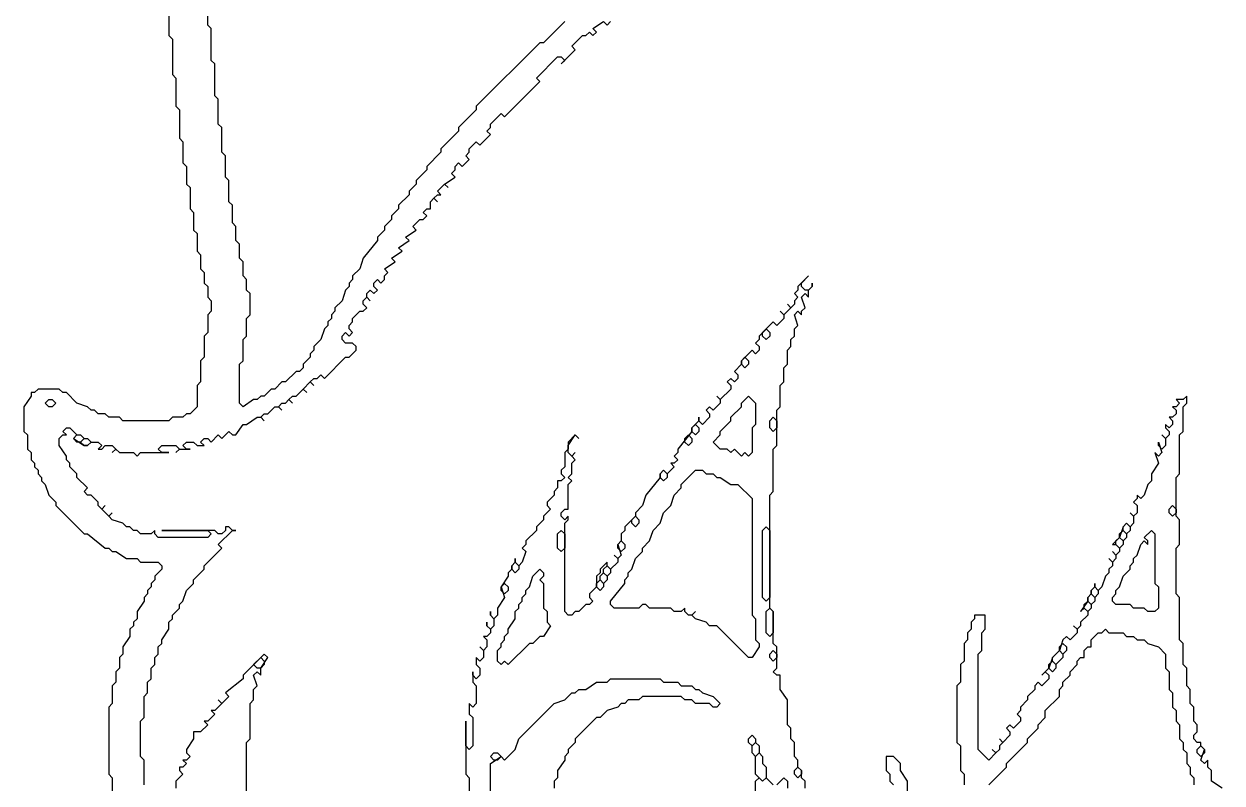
# Model space of a CAD drawing. Header units: millimetres. Extents: x 2 to 58.7, y 4.2 to 84.
# Drawn here: x 16.42 to 36.97, y 55.55 to 68.56 of the extents above; entities that cross this region are included whole.
import ezdxf

# ---------------------------------------------------------------- set-up
doc = ezdxf.new("R2010")
doc.units = ezdxf.units.MM
doc.layers.add('RAISED_METAL', color=7, linetype='Continuous')

msp = doc.modelspace()

# ---------------------------------------------------------------- linework, layer by layer
at = {"layer": 'RAISED_METAL'}
for points in [[(25.694, 68.606), (25.33, 68.242), (25.27, 68.242), (24.179, 67.152), (24.179, 67.091), (23.876, 66.788), (23.876, 66.727), (23.573, 66.424), (23.573, 66.364), (23.331, 66.121), (23.331, 66.061), (23.149, 65.879), (23.149, 65.818), (23.028, 65.697), (23.028, 65.636), (22.846, 65.455), (22.846, 65.394), (22.725, 65.273), (22.725, 65.212), (22.604, 65.091), (22.604, 65.03), (22.482, 64.909), (22.482, 64.848), (22.24, 64.545), (22.179, 64.364), (22.058, 64.242), (22.058, 64.182), (21.998, 64.121), (21.998, 64.061), (21.937, 64), (21.876, 63.818), (21.755, 63.697), (21.755, 63.636), (21.695, 63.576), (21.695, 63.515), (21.634, 63.455), (21.634, 63.394), (21.573, 63.333), (21.513, 63.152), (21.392, 63.03), (21.392, 62.97), (21.331, 62.909), (21.331, 62.848), (21.21, 62.727), (21.21, 62.667), (21.149, 62.606), (21.089, 62.606), (20.907, 62.424), (20.846, 62.424), (20.725, 62.303), (20.664, 62.303), (20.543, 62.182), (20.483, 62.182), (20.422, 62.121), (20.361, 62.121), (20.18, 62), (20.119, 62.061), (20.119, 62.727), (20.18, 62.788), (20.18, 63.152), (20.24, 63.212), (20.24, 63.515), (20.301, 63.576), (20.301, 63.939), (20.24, 64), (20.24, 64.182), (20.18, 64.242), (20.18, 64.485), (20.119, 64.545), (20.119, 64.788), (20.058, 64.848), (20.058, 65.091), (19.998, 65.152), (19.998, 65.455), (19.937, 65.515), (19.937, 65.879), (19.877, 65.939), (19.877, 66.303), (19.816, 66.364), (19.816, 66.788), (19.755, 66.848), (19.755, 67.273), (19.695, 67.333), (19.695, 67.879), (19.634, 67.939), (19.634, 68.485), (19.574, 68.545), (19.574, 69.333)], [(18.907, 69.152), (18.907, 68.364), (18.968, 68.303), (18.968, 67.697), (19.028, 67.636), (19.028, 67.152), (19.089, 67.091), (19.089, 66.606), (19.149, 66.545), (19.149, 66.182), (19.21, 66.121), (19.21, 65.818), (19.271, 65.758), (19.271, 65.394), (19.331, 65.333), (19.331, 65.03), (19.392, 64.97), (19.392, 64.667), (19.452, 64.606), (19.452, 64.364), (19.513, 64.303), (19.513, 64.121), (19.574, 64.061), (19.574, 63.879), (19.634, 63.818), (19.634, 63.636), (19.574, 63.576), (19.574, 63.273), (19.513, 63.212), (19.513, 62.848), (19.452, 62.788), (19.452, 62.424), (19.392, 62.364), (19.392, 62), (19.271, 61.879), (19.21, 61.879), (19.149, 61.818), (18.968, 61.818), (18.907, 61.758), (18.119, 61.758), (18.059, 61.818), (17.877, 61.818), (17.816, 61.879), (17.695, 61.879), (17.634, 61.939), (17.574, 61.939), (17.513, 62), (17.331, 62.061), (17.15, 62.242), (17.089, 62.242), (17.029, 62.303), (16.665, 62.303), (16.604, 62.242), (16.544, 62.242), (16.544, 62.182), (16.423, 62), (16.423, 61.576), (16.483, 61.515), (16.483, 61.273), (16.544, 61.212), (16.544, 61.091), (16.604, 61.03), (16.604, 60.97), (16.665, 60.909), (16.665, 60.848), (16.726, 60.788), (16.726, 60.727), (16.786, 60.667), (16.847, 60.485), (16.968, 60.364), (16.968, 60.303), (17.453, 59.818), (17.513, 59.818), (17.816, 59.576), (17.877, 59.576), (17.937, 59.515), (17.998, 59.515), (18.18, 59.394), (18.362, 59.394), (18.422, 59.333), (18.725, 59.333), (18.786, 59.273), (18.786, 59.212), (18.665, 59.091), (18.665, 59.03), (18.604, 58.97), (18.604, 58.909), (18.543, 58.848), (18.543, 58.788), (18.483, 58.727), (18.483, 58.667), (18.362, 58.485), (18.362, 58.364), (18.301, 58.303), (18.301, 58.242), (18.24, 58.182), (18.24, 58.061), (18.119, 57.879), (18.119, 57.758), (18.059, 57.697), (18.059, 57.515), (17.998, 57.455), (17.998, 57.273), (17.937, 57.212), (17.937, 56.909), (17.877, 56.848), (17.877, 55.697), (17.937, 55.636), (17.937, 55.394)], [(18.483, 55.515), (18.483, 55.939), (18.422, 56), (18.422, 56.606), (18.483, 56.667), (18.483, 57.03), (18.543, 57.091), (18.543, 57.273), (18.604, 57.333), (18.604, 57.515), (18.665, 57.576), (18.665, 57.697), (18.725, 57.758), (18.725, 57.879), (18.786, 57.939), (18.786, 58), (18.907, 58.182), (18.907, 58.303), (18.968, 58.364), (18.968, 58.424), (19.089, 58.545), (19.089, 58.606), (19.149, 58.667), (19.21, 58.848), (19.331, 58.97), (19.331, 59.03), (19.513, 59.212), (19.513, 59.273), (19.816, 59.576), (19.755, 59.636), (19.998, 59.879), (20.058, 59.879), (19.998, 59.879), (19.937, 59.939), (19.877, 59.939), (19.877, 59.879), (19.816, 59.818), (19.755, 59.818), (19.695, 59.879), (18.786, 59.879), (19.574, 59.879), (19.634, 59.818), (19.574, 59.758), (18.725, 59.758), (18.665, 59.818), (18.665, 59.879), (18.604, 59.818), (18.422, 59.818), (18.362, 59.879), (18.301, 59.879), (18.24, 59.939), (18.18, 59.939), (18.119, 60), (17.937, 60.061), (17.877, 60.121), (17.937, 60.182), (17.877, 60.121), (17.756, 60.242), (17.816, 60.303), (17.756, 60.242), (17.695, 60.303), (17.695, 60.364), (17.574, 60.485), (17.513, 60.485), (17.453, 60.545), (17.513, 60.606), (17.331, 60.788), (17.331, 60.848), (17.21, 60.97), (17.21, 61.03), (17.15, 61.091), (17.15, 61.152), (17.029, 61.333), (17.029, 61.455), (17.089, 61.515), (17.15, 61.515), (17.089, 61.576), (17.15, 61.636), (17.21, 61.636), (17.331, 61.515), (17.271, 61.455), (17.453, 61.333), (17.513, 61.333), (17.574, 61.394), (17.695, 61.394), (17.756, 61.333), (17.695, 61.273), (17.756, 61.273), (17.816, 61.333), (17.937, 61.333), (17.998, 61.273), (17.937, 61.212), (17.998, 61.273), (18.059, 61.212), (18.301, 61.212), (18.362, 61.152), (18.422, 61.212), (18.907, 61.212), (18.786, 61.212), (18.725, 61.273), (18.786, 61.333), (19.028, 61.333), (19.089, 61.273), (19.028, 61.212), (19.089, 61.273), (19.271, 61.273), (19.21, 61.273), (19.149, 61.333), (19.21, 61.394), (19.331, 61.394), (19.392, 61.333), (19.513, 61.333), (19.452, 61.394), (19.513, 61.455), (19.574, 61.455), (19.634, 61.394), (19.755, 61.515), (19.816, 61.455), (19.937, 61.576), (19.998, 61.515), (20.058, 61.515), (20.18, 61.697), (20.24, 61.697), (20.422, 61.818), (20.483, 61.818), (20.543, 61.758), (20.483, 61.818), (20.543, 61.879), (20.604, 61.879), (20.725, 62), (20.786, 62), (20.846, 61.939), (20.786, 62), (20.846, 62.061), (20.907, 62.061), (20.967, 62.121), (21.028, 62.061), (20.967, 62.121), (21.028, 62.182), (21.089, 62.182), (21.21, 62.303), (21.27, 62.242), (21.21, 62.303), (21.331, 62.424), (21.392, 62.364), (21.331, 62.424), (21.392, 62.485), (21.452, 62.485), (21.513, 62.545), (21.573, 62.485), (21.937, 62.848), (21.998, 62.848), (22.119, 62.97), (22.119, 63.03), (22.058, 63.091), (21.937, 63.091), (21.876, 63.152), (21.876, 63.212), (21.937, 63.273), (21.998, 63.212), (22.058, 63.273), (21.998, 63.333), (21.998, 63.394), (22.058, 63.455), (22.058, 63.515), (22.179, 63.636), (22.24, 63.636), (22.301, 63.697), (22.24, 63.758), (22.24, 63.818), (22.301, 63.879), (22.361, 63.818), (22.301, 63.879), (22.301, 63.939), (22.361, 64), (22.422, 63.939), (22.482, 64), (22.422, 64.061), (22.422, 64.121), (22.482, 64.182), (22.543, 64.121), (22.604, 64.182), (22.604, 64.242), (22.664, 64.303), (22.604, 64.364), (22.785, 64.485), (22.725, 64.545), (22.907, 64.667), (22.846, 64.727), (23.028, 64.848), (22.967, 64.909), (23.149, 65.03), (23.088, 65.091), (23.21, 65.212), (23.27, 65.212), (23.331, 65.273), (23.27, 65.333), (23.331, 65.394), (23.391, 65.394), (23.391, 65.515), (23.452, 65.576), (23.513, 65.515), (23.452, 65.576), (23.513, 65.636), (23.573, 65.636), (23.513, 65.697), (23.634, 65.818), (23.694, 65.758), (23.634, 65.818), (23.816, 65.939), (23.755, 66), (23.816, 66.061), (23.816, 66.121), (23.876, 66.182), (23.937, 66.121), (24.058, 66.242), (23.997, 66.303), (24.058, 66.364), (24.058, 66.424), (24.179, 66.545), (24.24, 66.485), (24.421, 66.667), (24.361, 66.727), (24.421, 66.788), (24.421, 66.848), (24.603, 67.03), (24.664, 66.97), (25.27, 67.576), (25.209, 67.636), (25.573, 68), (25.633, 68), (25.694, 67.939), (25.633, 67.879), (25.876, 68.121), (25.815, 68.182), (25.997, 68.364), (26.058, 68.364), (26.118, 68.424), (26.179, 68.364), (26.239, 68.424), (26.179, 68.485), (26.361, 68.606), (26.421, 68.545), (26.482, 68.606)], [(29.815, 55.455), (29.815, 55.576), (29.754, 55.636), (29.754, 55.758), (29.694, 55.818), (29.694, 55.939), (29.633, 56), (29.633, 56.242), (29.572, 56.303), (29.572, 56.485), (29.512, 56.545), (29.512, 56.97), (29.391, 57.152), (29.391, 57.394), (29.33, 57.394), (29.269, 57.455), (29.33, 57.515), (29.33, 57.879), (29.269, 57.939), (29.269, 58.485), (29.209, 58.545), (29.209, 60.485), (29.269, 60.545), (29.269, 61.273), (29.33, 61.333), (29.33, 61.939), (29.391, 62), (29.391, 62.364), (29.451, 62.424), (29.451, 62.667), (29.512, 62.727), (29.512, 62.97), (29.572, 63.03), (29.572, 63.152), (29.633, 63.212), (29.633, 63.333), (29.694, 63.394), (29.633, 63.576), (29.694, 63.636), (29.754, 63.576), (29.754, 63.636), (29.815, 63.697), (29.754, 63.879), (29.815, 63.939), (29.875, 63.879), (29.875, 64), (29.936, 64.061), (29.936, 64.121), (29.936, 64.061), (29.875, 64), (29.815, 64), (29.754, 64.061), (29.754, 64.121), (29.875, 64.242), (29.694, 64.061), (29.694, 64), (29.633, 63.939), (29.694, 63.879), (29.633, 63.818), (29.633, 63.758), (29.572, 63.697), (29.512, 63.758), (29.572, 63.697), (29.451, 63.576), (29.391, 63.636), (29.451, 63.576), (29.451, 63.515), (29.33, 63.394), (29.269, 63.455), (29.027, 63.212), (29.027, 63.152), (28.966, 63.091), (29.027, 63.03), (29.027, 62.97), (28.966, 62.909), (28.906, 62.97), (28.724, 62.788), (28.724, 62.727), (28.603, 62.606), (28.663, 62.545), (28.663, 62.485), (28.603, 62.424), (28.542, 62.485), (28.482, 62.424), (28.542, 62.364), (28.542, 62.303), (28.36, 62.121), (28.3, 62.182), (28.36, 62.121), (28.36, 62.061), (28.239, 61.939), (28.179, 62), (28.118, 61.939), (28.179, 61.879), (28.179, 61.818), (28.057, 61.697), (27.997, 61.758), (27.997, 61.818), (27.997, 61.758), (27.876, 61.636), (27.876, 61.576), (27.633, 61.273), (27.633, 61.212), (27.573, 61.152), (27.633, 61.091), (27.573, 61.03), (27.512, 61.03), (27.573, 60.97), (27.451, 60.848), (27.391, 60.909), (27.33, 60.848), (27.33, 60.788), (27.088, 60.485), (27.027, 60.303), (26.906, 60.182), (26.906, 60.121), (26.724, 59.939), (26.724, 59.879), (26.664, 59.818), (26.664, 59.697), (26.603, 59.636), (26.664, 59.455), (26.603, 59.394), (26.542, 59.455), (26.603, 59.394), (26.603, 59.333), (26.482, 59.212), (26.421, 59.273), (26.421, 59.333), (26.3, 59.212), (26.3, 59.152), (26.239, 59.091), (26.239, 58.909), (26.118, 58.788), (26.118, 58.727), (26.179, 58.667), (26.118, 58.606), (26.058, 58.606), (25.936, 58.485), (25.876, 58.485), (25.815, 58.424), (25.755, 58.424), (25.694, 58.485), (25.694, 60), (25.755, 60.061), (25.755, 60.121), (25.694, 60.061), (25.633, 60.121), (25.633, 60.182), (25.694, 60.242), (25.755, 60.242), (25.755, 60.667), (25.815, 60.727), (25.755, 60.788), (25.815, 60.848), (25.815, 61.03), (25.876, 61.091), (25.815, 61.152), (25.876, 61.212), (25.815, 61.152), (25.755, 61.212), (25.755, 61.333), (25.876, 61.515), (25.936, 61.455), (25.876, 61.515), (25.755, 61.394), (25.755, 61.273), (25.694, 61.212), (25.694, 60.97), (25.633, 60.909), (25.633, 60.848), (25.694, 60.788), (25.633, 60.727), (25.573, 60.727), (25.573, 60.606), (25.512, 60.545), (25.512, 60.485), (25.391, 60.364), (25.391, 60.303), (25.452, 60.242), (25.33, 60.121), (25.33, 60.061), (25.209, 59.939), (25.209, 59.879), (25.027, 59.697), (25.027, 59.636), (24.967, 59.576), (25.027, 59.515), (24.967, 59.333), (24.906, 59.273), (24.846, 59.333), (24.846, 59.394), (24.846, 59.333), (24.785, 59.273), (24.785, 59.212), (24.724, 59.152), (24.724, 59.091), (24.603, 58.909), (24.664, 58.727), (24.543, 58.545), (24.543, 58.424), (24.482, 58.364), (24.421, 58.424), (24.421, 58.485), (24.421, 58.424), (24.482, 58.364), (24.482, 58.242), (24.421, 58.182), (24.361, 58.242), (24.361, 58.303), (24.361, 58.242), (24.421, 58.182), (24.421, 58.121), (24.361, 58.061), (24.3, 58.061), (24.361, 58), (24.361, 57.879), (24.3, 57.818), (24.24, 57.879), (24.3, 57.818), (24.3, 57.697), (24.24, 57.636), (24.179, 57.697), (24.179, 57.576), (24.24, 57.515), (24.24, 57.394), (24.179, 57.333), (24.119, 57.394), (24.119, 57.455), (24.119, 57.273), (24.179, 57.212), (24.179, 56.909), (24.119, 56.848), (24.058, 56.909), (24.058, 56.727), (24.119, 56.667), (24.119, 56.182), (24.058, 56.121), (23.997, 56.182), (23.997, 56.606), (23.997, 55.697), (24.058, 55.636), (24.058, 55.091)], [(36.965, 55.455), (36.784, 55.576), (36.784, 55.758), (36.723, 55.818), (36.723, 55.939), (36.662, 55.879), (36.602, 55.939), (36.662, 56.121), (36.602, 56.182), (36.602, 56.242), (36.541, 56.242), (36.481, 56.303), (36.481, 56.364), (36.541, 56.424), (36.541, 56.545), (36.481, 56.606), (36.481, 56.848), (36.42, 56.909), (36.42, 57.152), (36.359, 57.212), (36.359, 57.515), (36.299, 57.576), (36.299, 57.939), (36.238, 58), (36.238, 58.727), (36.178, 58.788), (36.178, 59.576), (36.238, 59.636), (36.238, 60.061), (36.178, 60.121), (36.178, 60.788), (36.238, 60.848), (36.238, 61.515), (36.299, 61.576), (36.299, 62), (36.359, 62.061), (36.359, 62.182), (36.299, 62.121), (36.178, 62.121), (36.238, 62.061), (36.178, 62), (36.117, 62), (36.178, 61.939), (36.178, 61.879), (36.117, 61.818), (36.056, 61.818), (36.117, 61.758), (36.117, 61.697), (36.056, 61.636), (35.996, 61.697), (35.996, 61.636), (36.056, 61.576), (36.056, 61.515), (35.996, 61.455), (35.935, 61.515), (35.996, 61.455), (35.996, 61.333), (35.935, 61.273), (35.875, 61.333), (35.875, 61.394), (35.935, 61.212), (35.875, 61.152), (35.814, 61.212), (35.875, 61.03), (35.753, 60.848), (35.753, 60.727), (35.693, 60.667), (35.632, 60.485), (35.572, 60.424), (35.511, 60.485), (35.511, 60.424), (35.45, 60.364), (35.511, 60.303), (35.511, 60.182), (35.45, 60.121), (35.39, 60.182), (35.45, 60.121), (35.45, 60), (35.39, 59.939), (35.329, 60), (35.269, 59.939), (35.208, 59.758), (35.087, 59.636), (35.147, 59.636), (35.208, 59.576), (35.208, 59.515), (35.147, 59.455), (35.087, 59.515), (35.147, 59.455), (35.147, 59.394), (35.087, 59.333), (35.026, 59.394), (35.087, 59.333), (35.087, 59.273), (35.026, 59.212), (35.026, 59.152), (34.966, 59.091), (34.905, 58.909), (34.844, 58.848), (34.784, 58.909), (34.784, 58.97), (34.784, 58.909), (34.723, 58.848), (34.723, 58.788), (34.663, 58.727), (34.663, 58.667), (34.541, 58.485), (34.602, 58.545), (34.663, 58.485), (34.663, 58.424), (34.541, 58.303), (34.541, 58.242), (34.481, 58.182), (34.42, 58.242), (34.481, 58.182), (34.481, 58.121), (34.36, 58), (34.299, 58.061), (34.238, 58), (34.178, 57.818), (34.057, 57.697), (33.996, 57.515), (33.875, 57.394), (33.935, 57.455), (33.996, 57.394), (33.996, 57.333), (33.875, 57.212), (33.814, 57.273), (33.754, 57.212), (33.754, 57.152), (33.632, 57.03), (33.632, 56.97), (33.511, 56.848), (33.511, 56.788), (33.451, 56.727), (33.511, 56.667), (33.511, 56.606), (33.39, 56.485), (33.329, 56.545), (33.269, 56.485), (33.329, 56.424), (33.329, 56.364), (33.208, 56.242), (33.148, 56.303), (33.208, 56.242), (33.148, 56.182), (33.148, 56.121), (33.087, 56.061), (33.026, 56.121), (33.087, 56.061), (32.966, 55.939), (32.784, 56.121), (32.784, 57.758), (32.845, 57.818), (32.845, 58.121), (32.905, 58.182), (32.905, 58.424), (32.723, 58.424), (32.723, 58.364), (32.663, 58.303), (32.663, 58.182), (32.602, 58.121), (32.602, 58), (32.542, 57.939), (32.542, 57.636), (32.481, 57.576), (32.481, 57.273), (32.42, 57.212), (32.42, 56.242), (32.481, 56.182), (32.481, 55.758), (32.542, 55.697), (32.542, 55.515)], [(32.966, 55.515), (33.269, 55.818), (33.269, 55.879), (33.632, 56.242), (33.632, 56.303), (33.814, 56.485), (33.814, 56.545), (33.935, 56.667), (33.935, 56.788), (34.178, 57.03), (34.178, 57.152), (34.238, 57.212), (34.238, 57.273), (34.36, 57.394), (34.36, 57.455), (34.481, 57.576), (34.481, 57.636), (34.541, 57.697), (34.602, 57.697), (34.602, 57.818), (34.663, 57.879), (34.723, 57.879), (34.723, 58), (34.844, 58.121), (34.905, 58.121), (34.966, 58.182), (35.026, 58.121), (35.269, 58.121), (35.329, 58.061), (35.45, 58.061), (35.511, 58), (35.632, 58), (35.693, 57.939), (35.875, 57.879), (35.996, 57.758), (35.996, 57.515), (36.056, 57.455), (36.056, 57.152), (36.117, 57.091), (36.117, 56.848), (36.178, 56.788), (36.178, 56.606), (36.238, 56.545), (36.238, 56.303), (36.299, 56.242), (36.299, 56.121), (36.359, 56.061), (36.359, 55.879), (36.42, 55.818), (36.42, 55.697), (36.481, 55.636), (36.481, 55.515)], [(20.24, 55.394), (20.24, 56.242), (20.301, 56.303), (20.301, 56.909), (20.361, 56.97), (20.361, 57.152), (20.422, 57.212), (20.361, 57.394), (20.422, 57.455), (20.483, 57.394), (20.483, 57.515), (20.604, 57.697), (20.543, 57.758), (20.18, 57.394), (20.18, 57.333), (19.877, 57.091), (19.937, 57.03), (19.816, 56.909), (19.755, 56.97), (19.816, 56.909), (19.695, 56.788), (19.634, 56.788), (19.695, 56.727), (19.574, 56.606), (19.513, 56.606), (19.574, 56.545), (19.452, 56.424), (19.331, 56.424), (19.331, 56.303), (19.21, 56.121), (19.21, 56.061), (19.271, 56), (19.21, 55.939), (19.149, 55.939), (19.21, 55.879), (19.149, 55.818), (19.089, 55.818), (19.089, 55.758), (19.149, 55.697), (19.028, 55.576), (19.028, 55.455)], [(24.421, 55.273), (24.421, 55.879), (24.603, 56), (24.664, 55.939), (24.846, 56.121), (24.906, 56.303), (25.512, 56.909), (25.694, 56.97), (25.815, 57.091), (25.876, 57.091), (25.936, 57.152), (26.058, 57.152), (26.239, 57.273), (26.421, 57.273), (26.482, 57.333), (27.33, 57.333), (27.391, 57.273), (27.633, 57.273), (27.694, 57.212), (27.876, 57.212), (27.936, 57.152), (27.997, 57.152), (28.057, 57.091), (28.239, 57.03), (28.36, 56.909), (28.3, 56.848), (28.239, 56.848), (28.179, 56.909), (27.936, 56.909), (27.876, 56.97), (27.754, 56.97), (27.694, 57.03), (27.027, 57.03), (26.967, 56.97), (26.785, 56.97), (26.724, 56.909), (26.664, 56.909), (26.603, 56.848), (26.421, 56.788), (26.3, 56.667), (26.239, 56.667), (25.876, 56.303), (25.876, 56.242), (25.755, 56.121), (25.755, 56.061), (25.694, 56), (25.694, 55.939), (25.573, 55.758), (25.573, 55.636), (25.512, 55.576), (25.512, 55.455)], [(31.572, 55.394), (31.572, 55.576), (31.451, 55.758), (31.451, 55.879), (31.33, 56), (31.209, 56), (31.209, 55.758), (31.269, 55.697), (31.269, 55.576), (31.33, 55.515)], [(28.966, 54.97), (28.966, 55.576), (29.027, 55.636), (29.088, 55.576), (29.148, 55.636), (29.269, 55.515)], [(29.33, 55.515), (29.451, 55.636), (29.512, 55.576), (29.512, 55.455)]]:
    msp.add_lwpolyline(points, dxfattribs=at)
for points in [[(29.088, 63.273), (29.148, 63.333), (29.209, 63.273), (29.209, 63.212), (29.148, 63.152), (29.088, 63.212)], [(28.724, 62.788), (28.785, 62.848), (28.845, 62.788), (28.845, 62.727), (28.785, 62.667), (28.724, 62.727)], [(16.786, 62.061), (16.847, 62.121), (16.907, 62.121), (16.968, 62.061), (16.907, 62), (16.847, 62)], [(28.845, 62.182), (28.966, 62.061), (28.966, 61.697), (28.906, 61.636), (28.906, 61.212), (28.845, 61.152), (28.785, 61.212), (28.724, 61.152), (28.603, 61.273), (28.542, 61.212), (28.482, 61.273), (28.36, 61.273), (28.239, 61.394), (28.36, 61.515), (28.36, 61.576), (28.542, 61.758), (28.542, 61.818), (28.724, 62), (28.724, 62.061)], [(27.876, 61.636), (27.936, 61.697), (27.997, 61.636), (27.997, 61.576), (27.936, 61.515), (27.876, 61.576)], [(29.269, 61.818), (29.33, 61.758), (29.33, 61.636), (29.269, 61.576), (29.209, 61.636), (29.209, 61.758)], [(17.271, 61.455), (17.331, 61.515), (17.392, 61.515), (17.453, 61.455), (17.392, 61.394), (17.331, 61.394)], [(17.392, 61.394), (17.453, 61.455), (17.513, 61.455), (17.574, 61.394), (17.513, 61.333), (17.453, 61.333)], [(27.754, 61.455), (27.815, 61.515), (27.876, 61.455), (27.876, 61.394), (27.815, 61.333), (27.754, 61.394)], [(27.936, 60.909), (28.057, 60.909), (28.118, 60.848), (28.239, 60.848), (28.3, 60.788), (28.36, 60.788), (28.542, 60.667), (28.663, 60.667), (28.906, 60.424), (28.906, 58.424), (28.966, 58.364), (28.966, 58), (29.027, 57.939), (29.027, 57.879), (28.906, 57.697), (28.845, 57.697), (28.3, 58.242), (28.179, 58.242), (28.118, 58.303), (27.936, 58.364), (27.876, 58.424), (27.936, 58.485), (27.876, 58.424), (27.815, 58.424), (27.754, 58.485), (27.754, 58.545), (27.694, 58.485), (27.573, 58.485), (27.512, 58.545), (27.148, 58.545), (27.088, 58.606), (27.027, 58.606), (26.967, 58.545), (26.542, 58.545), (26.482, 58.606), (26.482, 58.667), (26.724, 58.97), (26.724, 59.03), (26.785, 59.091), (26.785, 59.152), (26.845, 59.212), (26.906, 59.394), (27.027, 59.515), (27.027, 59.576), (27.148, 59.697), (27.209, 59.879), (27.33, 60), (27.391, 60.182), (27.512, 60.303), (27.573, 60.485), (27.694, 60.606), (27.694, 60.667)], [(27.33, 60.848), (27.391, 60.909), (27.451, 60.848), (27.451, 60.788), (27.391, 60.727), (27.33, 60.788)], [(36.056, 60.242), (36.117, 60.303), (36.178, 60.242), (36.178, 60.182), (36.117, 60.121), (36.056, 60.182)], [(26.845, 60.061), (26.906, 60.121), (26.967, 60.061), (26.967, 60), (26.906, 59.939), (26.845, 60)], [(35.269, 59.939), (35.329, 60), (35.39, 59.939), (35.39, 59.879), (35.329, 59.818), (35.269, 59.879)], [(25.633, 59.879), (25.694, 59.818), (25.694, 59.576), (25.633, 59.515), (25.573, 59.576), (25.573, 59.818)], [(29.148, 59.939), (29.209, 59.879), (29.209, 58.727), (29.148, 58.667), (29.088, 58.727), (29.088, 59.879)], [(35.753, 59.879), (35.814, 59.818), (35.814, 58.97), (35.875, 58.909), (35.875, 58.545), (35.814, 58.485), (35.693, 58.485), (35.632, 58.545), (35.45, 58.545), (35.39, 58.606), (35.147, 58.606), (35.087, 58.667), (35.087, 58.727), (35.147, 58.788), (35.147, 58.848), (35.208, 58.909), (35.269, 59.091), (35.39, 59.212), (35.39, 59.273), (35.45, 59.333), (35.45, 59.394), (35.511, 59.455), (35.572, 59.636), (35.632, 59.697), (35.693, 59.636), (35.693, 59.697), (35.632, 59.758)], [(35.208, 59.818), (35.269, 59.879), (35.329, 59.818), (35.329, 59.758), (35.269, 59.697), (35.208, 59.758)], [(26.603, 59.636), (26.664, 59.697), (26.724, 59.636), (26.724, 59.576), (26.664, 59.515), (26.603, 59.576)], [(35.147, 59.697), (35.208, 59.758), (35.269, 59.697), (35.269, 59.636), (35.208, 59.576), (35.147, 59.636)], [(25.27, 59.212), (25.33, 59.152), (25.33, 59.091), (25.27, 59.03), (25.33, 58.97), (25.33, 58.545), (25.391, 58.485), (25.391, 58.303), (25.452, 58.242), (25.33, 58.061), (25.27, 58.061), (25.149, 57.939), (25.088, 57.939), (24.724, 57.576), (24.664, 57.636), (24.603, 57.576), (24.543, 57.636), (24.543, 57.818), (24.603, 57.879), (24.603, 57.939), (24.664, 58), (24.664, 58.061), (24.724, 58.121), (24.724, 58.182), (24.846, 58.364), (24.846, 58.485), (24.906, 58.545), (24.906, 58.606), (24.967, 58.667), (24.967, 58.727), (25.027, 58.788), (25.027, 58.848), (25.088, 58.909), (25.149, 59.091)], [(24.785, 59.273), (24.846, 59.333), (24.906, 59.273), (24.906, 59.212), (24.846, 59.152), (24.785, 59.212)], [(26.361, 59.212), (26.421, 59.273), (26.482, 59.212), (26.482, 59.152), (26.421, 59.091), (26.361, 59.152)], [(24.603, 58.909), (24.664, 58.97), (24.724, 58.909), (24.724, 58.848), (24.664, 58.788), (24.603, 58.848)], [(26.239, 58.97), (26.3, 59.03), (26.361, 58.97), (26.361, 58.909), (26.3, 58.848), (26.239, 58.909)], [(26.3, 59.091), (26.361, 59.152), (26.421, 59.091), (26.421, 59.03), (26.361, 58.97), (26.3, 59.03)], [(34.663, 58.727), (34.723, 58.788), (34.784, 58.727), (34.784, 58.667), (34.723, 58.606), (34.663, 58.667)], [(34.723, 58.848), (34.784, 58.909), (34.844, 58.848), (34.844, 58.788), (34.784, 58.727), (34.723, 58.788)], [(34.602, 58.606), (34.663, 58.667), (34.723, 58.606), (34.723, 58.545), (34.663, 58.485), (34.602, 58.545)], [(29.209, 58.545), (29.269, 58.485), (29.269, 58.121), (29.209, 58.061), (29.148, 58.121), (29.148, 58.485)], [(34.178, 57.879), (34.238, 57.939), (34.299, 57.879), (34.299, 57.818), (34.238, 57.758), (34.178, 57.818)], [(29.209, 57.758), (29.269, 57.818), (29.33, 57.758), (29.33, 57.697), (29.269, 57.636), (29.209, 57.697)], [(34.178, 57.818), (34.238, 57.758), (34.238, 57.697), (34.117, 57.576), (34.057, 57.636), (34.057, 57.697)], [(20.361, 57.576), (20.483, 57.697), (20.543, 57.636), (20.543, 57.576), (20.483, 57.515), (20.422, 57.515)], [(33.996, 57.576), (34.057, 57.636), (34.117, 57.576), (34.117, 57.515), (34.057, 57.455), (33.996, 57.515)], [(28.845, 56.303), (28.906, 56.364), (28.966, 56.303), (28.966, 56.242), (28.906, 56.182), (28.845, 56.242)], [(28.966, 56.242), (29.027, 56.182), (29.027, 56.061), (28.966, 56), (28.906, 56.061), (28.906, 56.182)], [(36.541, 56.121), (36.602, 56.182), (36.662, 56.121), (36.662, 56.061), (36.602, 56), (36.541, 56.061)], [(24.421, 56), (24.482, 56.061), (24.543, 56.061), (24.603, 56), (24.543, 55.939), (24.482, 55.939)], [(29.027, 56.061), (29.088, 56), (29.088, 55.879), (29.148, 55.818), (29.148, 55.636), (29.088, 55.576), (28.966, 55.697), (28.966, 56)], [(29.633, 55.758), (29.694, 55.818), (29.754, 55.758), (29.754, 55.697), (29.694, 55.636), (29.633, 55.697)]]:
    msp.add_lwpolyline(points, close=True, dxfattribs=at)

doc.saveas('drawing.dxf')
